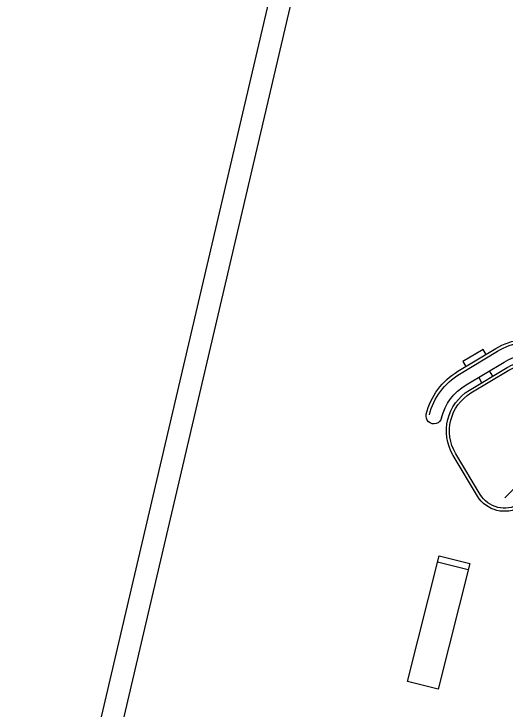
# Model space of a CAD drawing. Extents: x -1.7 to 87, y -33.6 to 19.
# Drawn here: x 31.663 to 33.221, y -0.751 to 1.451 of the extents above; entities that cross this region are included whole.
import ezdxf

# ---------------------------------------------------------------- set-up
doc = ezdxf.new("R2010")
doc.units = 0
doc.layers.add('AR-DIV', color=2, linetype='Continuous')
doc.layers.add('AR-MOB', color=2, linetype='Continuous')

# ---------------------------------------------------------------- blocks, each defined once
blk = doc.blocks.new('CADEIRA-S')
at = {"color": 2}
for p, q in [((0.0718, 0.2686), (-0.0682, 0.2686)), ((0.0718, 0.2186), (-0.0682, 0.2186)), ((0.0718, 0.1986), (-0.0682, 0.1986)), ((-0.2182, 0.0486), (-0.2182, -0.1014)), ((0.2218, -0.1014), (0.2218, 0.0486)), ((-0.1182, -0.2014), (0.1218, -0.2014))]:
    blk.add_line(p, q, dxfattribs=at)
at = {"color": 1}
for p, q in [((0.0718, 0.2586), (-0.0682, 0.2586)), ((-0.0148, 0.1986), (-0.0149, 0.2186)), ((0.0252, 0.1986), (0.0251, 0.2186)), ((0.0718, 0.1886), (-0.0682, 0.1886)), ((-0.2082, 0.0486), (-0.2082, -0.1014)), ((0.2118, -0.1014), (0.2118, 0.0486)), ((-0.1182, -0.1914), (0.1218, -0.1914))]:
    blk.add_line(p, q, dxfattribs=at)
at = {"color": 2}
blk.add_lwpolyline([(-0.032, 0.2686), (-0.032, 0.2867), (0.0426, 0.2867), (0.0426, 0.2686)], dxfattribs=at)
for centre, radius, start, end in [((-0.0682, 0.0486), 0.22, 90, 135), ((0.0718, 0.0486), 0.22, 45, 90), ((-0.2061, 0.1864), 0.025, 135, 315), ((-0.0682, 0.0486), 0.15, 90, 180), ((-0.0682, 0.0486), 0.17, 90, 135), ((0.0718, 0.0486), 0.17, 45, 90), ((0.0718, 0.0486), 0.15, 0, 90), ((0.2097, 0.1864), 0.025, 225, 45), ((-0.1182, -0.1014), 0.1, 180, 270), ((0.1218, -0.1014), 0.1, 270, 0)]:
    blk.add_arc(centre, radius, start, end, dxfattribs=at)
at = {"color": 1}
for centre, radius, start, end in [((-0.0682, 0.0486), 0.21, 90, 135), ((0.0718, 0.0486), 0.21, 45, 90), ((-0.0682, 0.0486), 0.14, 90, 180), ((0.0718, 0.0486), 0.14, 0, 90), ((-0.1182, -0.1014), 0.09, 180, 270), ((0.1218, -0.1014), 0.09, 270, 0), ((-0.0052, -0.6823), 0.5534, 73.6911, 105.2491)]:
    blk.add_arc(centre, radius, start, end, dxfattribs=at)
blk = doc.blocks.new('CPU')
at = {"color": 1}
blk.add_line((1.1721, 1.0512), (1.1721, 0.9512), dxfattribs=at)
blk.add_lwpolyline([(0.7821, 0.9512), (1.1921, 0.9512), (1.1921, 1.0512), (0.7821, 1.0512)], close=True, dxfattribs=at)
blk = doc.blocks.new('estacao de trabalho 290 x 150')
at = {"extrusion": (0, 0, -1), "zscale": -1, "rotation": 45.00000000000864}
blk.add_blockref('CADEIRA-S', (-0.9586, 1.0061), dxfattribs=at)
at = {"xscale": -1, "rotation": 179.974975166914}
blk.add_blockref('CPU', (-0.675, 2.115), dxfattribs=at)

msp = doc.modelspace()

# ---------------------------------------------------------------- linework, layer by layer
at = {"layer": 'AR-DIV'}
for p, q in [((31.6628, -1.9562), (33.2042, 4.6257)), ((31.7309, -1.9721), (33.2724, 4.6098))]:
    msp.add_line(p, q, dxfattribs=at)

# ---------------------------------------------------------------- block references
at = {"layer": 'AR-MOB', "rotation": 75.97027981089312}
msp.add_blockref('estacao de trabalho 290 x 150', (34.012, -1.0465), dxfattribs=at)

doc.saveas('drawing.dxf')
